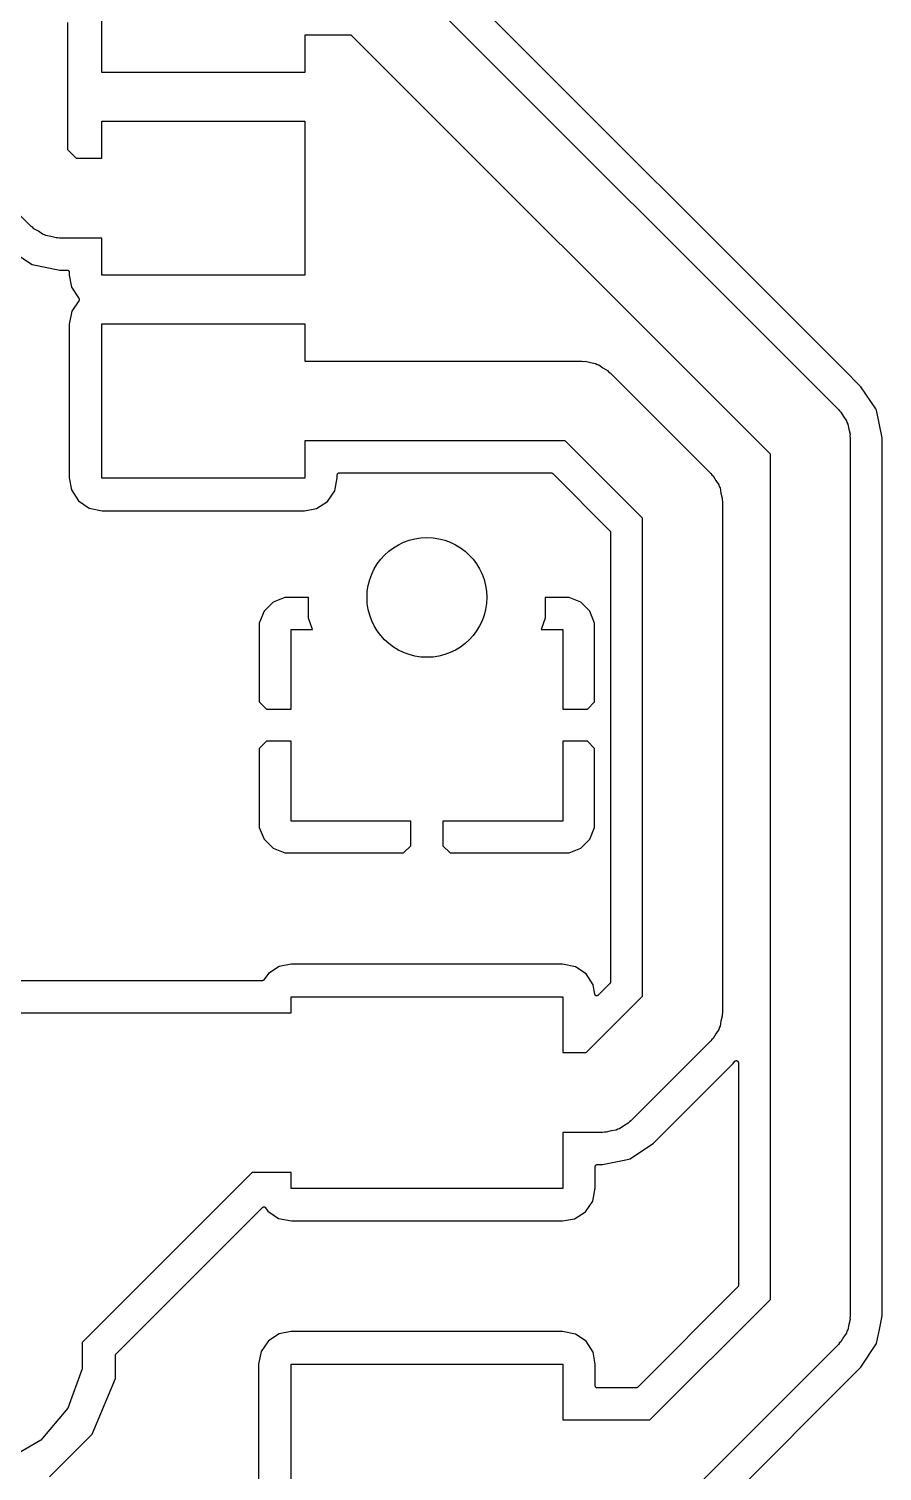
# Model space of a CAD drawing. Extents: x 0.3 to 75.7, y -92.7 to -2.
# Drawn here: x 60.11 to 65.45, y -77.67 to -68.64 of the extents above; entities that cross this region are included whole.
import ezdxf

# ---------------------------------------------------------------- set-up
doc = ezdxf.new("R2010")
doc.units = 0
doc.header["$MEASUREMENT"] = 0
doc.layers.add('BLACK', color=7, linetype='CONTINUOUS')

msp = doc.modelspace()

# ---------------------------------------------------------------- linework, layer by layer
at = {"layer": 'Black'}
for p, q in [((60.565, -68.9126), (60.565, -67.9474)), ((65.2096, -70.7732), (62.5491, -68.1127)), ((62.4068, -68.2532), (65.1768, -71.0232)), ((60.35, -68.6), (60.35, -69.3964)), ((62.1264, -68.68), (61.835, -68.68)), ((61.835, -68.68), (61.835, -68.9126)), ((64.75, -71.3036), (62.1264, -68.68)), ((61.835, -68.9126), (60.565, -68.9126)), ((60.565, -69.45), (60.565, -69.2174)), ((60.565, -69.2174), (61.835, -69.2174)), ((61.835, -69.2174), (61.835, -70.1826)), ((60.35, -69.3964), (60.4036, -69.45)), ((60.4036, -69.45), (60.565, -69.45)), ((60.1232, -69.8768), (59.9232, -69.6768)), ((60.1322, -69.8831), (60.1232, -69.8768)), ((60.1393, -69.8915), (60.1322, -69.8831)), ((60.1676, -69.9078), (60.1393, -69.8915)), ((60.1943, -69.9266), (60.1676, -69.9078)), ((60.205, -69.9294), (60.1943, -69.9266)), ((60.2145, -69.9349), (60.205, -69.9294)), ((60.2467, -69.9406), (60.2145, -69.9349)), ((60.2782, -69.949), (60.2467, -69.9406)), ((60.2892, -69.9481), (60.2782, -69.949)), ((60.3, -69.95), (60.2892, -69.9481)), ((60.565, -69.95), (60.3, -69.95)), ((60.565, -70.1826), (60.565, -69.95)), ((59.9809, -70.0173), (60.1279, -70.1155)), ((60.1279, -70.1155), (60.3013, -70.15)), ((60.3013, -70.15), (60.3478, -70.15)), ((60.3478, -70.15), (60.3489, -70.1502)), ((60.3489, -70.1502), (60.3501, -70.1502)), ((60.3501, -70.1502), (60.3512, -70.1506)), ((60.3512, -70.1506), (60.3523, -70.1508)), ((60.3523, -70.1508), (60.3533, -70.1514)), ((60.3533, -70.1514), (60.3543, -70.1517)), ((60.3543, -70.1517), (60.3552, -70.1525)), ((60.3552, -70.1525), (60.3562, -70.153)), ((60.3562, -70.153), (60.3569, -70.1539)), ((60.3569, -70.1539), (60.3578, -70.1546)), ((60.3578, -70.1546), (60.3584, -70.1556)), ((60.3584, -70.1556), (60.3591, -70.1565)), ((60.3591, -70.1565), (60.3595, -70.1576)), ((60.3595, -70.1576), (60.36, -70.1586)), ((60.36, -70.1586), (60.3602, -70.1597)), ((60.3602, -70.1597), (60.3606, -70.1607)), ((60.3606, -70.1607), (60.3606, -70.1619)), ((60.3606, -70.1619), (60.3608, -70.163)), ((60.3608, -70.163), (60.3608, -70.1814)), ((60.3608, -70.1814), (60.375, -70.2566)), ((60.375, -70.2566), (60.419, -70.3251)), ((61.835, -70.1826), (60.565, -70.1826)), ((60.4219, -70.3426), (60.3772, -70.4081)), ((60.419, -70.3251), (60.4193, -70.3253)), ((60.4193, -70.3253), (60.4202, -70.326)), ((60.4202, -70.326), (60.4209, -70.3269)), ((60.4209, -70.3269), (60.4217, -70.3277)), ((60.4217, -70.3277), (60.4222, -70.3287)), ((60.4223, -70.3416), (60.4219, -70.3426)), ((60.4222, -70.3287), (60.4229, -70.3296)), ((60.423, -70.3406), (60.4223, -70.3416)), ((60.4229, -70.3296), (60.4232, -70.3307)), ((60.4233, -70.3395), (60.423, -70.3406)), ((60.4232, -70.3307), (60.4237, -70.3318)), ((60.4237, -70.3385), (60.4233, -70.3395)), ((60.4237, -70.3318), (60.4238, -70.3329)), ((60.4238, -70.3374), (60.4237, -70.3385)), ((60.4238, -70.3329), (60.4241, -70.334)), ((60.4241, -70.3363), (60.4238, -70.3374)), ((60.4241, -70.334), (60.424, -70.3351)), ((60.424, -70.3351), (60.4241, -70.3363)), ((60.3772, -70.4081), (60.3608, -70.4887)), ((60.3608, -70.4887), (60.3608, -71.4514)), ((60.565, -71.4526), (60.565, -70.4874)), ((60.565, -70.4874), (61.835, -70.4874)), ((61.835, -70.4874), (61.835, -70.72)), ((61.835, -70.72), (63.57, -70.72)), ((63.57, -70.72), (63.5808, -70.7219)), ((63.5808, -70.7219), (63.5918, -70.721)), ((63.5918, -70.721), (63.6233, -70.7294)), ((63.6233, -70.7294), (63.6555, -70.7351)), ((63.6555, -70.7351), (63.665, -70.7406)), ((63.665, -70.7406), (63.6757, -70.7434)), ((63.6757, -70.7434), (63.7024, -70.7622)), ((63.7024, -70.7622), (63.7307, -70.7785)), ((63.7307, -70.7785), (63.7378, -70.7869)), ((63.7378, -70.7869), (63.7468, -70.7932)), ((63.7468, -70.7932), (64.3768, -71.4232)), ((65.3173, -70.8809), (65.2096, -70.7732)), ((65.2096, -70.7732), (65.2096, -70.7732)), ((65.4099, -71.0195), (65.3173, -70.8809)), ((65.1768, -71.0232), (65.1831, -71.0322)), ((65.1831, -71.0322), (65.1915, -71.0393)), ((65.1915, -71.0393), (65.2078, -71.0676)), ((65.2078, -71.0676), (65.2266, -71.0943)), ((65.4155, -71.0279), (65.4099, -71.0195)), ((65.4099, -71.0195), (65.4099, -71.0195)), ((65.45, -71.2013), (65.4155, -71.0279)), ((65.2266, -71.0943), (65.2294, -71.105)), ((65.2294, -71.105), (65.2349, -71.1145)), ((65.2349, -71.1145), (65.2406, -71.1467)), ((65.2406, -71.1467), (65.249, -71.1782)), ((63.4664, -71.22), (61.835, -71.22)), ((61.835, -71.22), (61.835, -71.4526)), ((63.95, -71.7036), (63.4664, -71.22)), ((65.249, -71.1782), (65.2481, -71.1892)), ((65.2481, -71.1892), (65.25, -71.2)), ((65.25, -71.2), (65.25, -75.2)), ((65.45, -71.236), (65.45, -71.2013)), ((65.45, -76.6987), (65.45, -71.236)), ((64.75, -75.2), (64.75, -71.3036)), ((62.0392, -71.433), (62.0394, -71.4319)), ((62.0394, -71.4307), (62.0398, -71.4297)), ((62.0394, -71.4319), (62.0394, -71.4307)), ((62.0398, -71.4297), (62.04, -71.4286)), ((62.04, -71.4286), (62.0405, -71.4276)), ((62.0405, -71.4276), (62.0409, -71.4265)), ((62.0409, -71.4265), (62.0416, -71.4256)), ((62.0416, -71.4256), (62.0422, -71.4246)), ((62.0422, -71.4246), (62.0431, -71.4239)), ((62.0431, -71.4239), (62.0438, -71.423)), ((62.0438, -71.423), (62.0448, -71.4225)), ((62.0448, -71.4225), (62.0457, -71.4217)), ((62.0457, -71.4217), (62.0467, -71.4214)), ((62.0467, -71.4214), (62.0477, -71.4208)), ((62.0477, -71.4208), (62.0488, -71.4206)), ((62.0488, -71.4206), (62.0499, -71.4202)), ((62.0499, -71.4202), (62.0511, -71.4202)), ((62.0511, -71.4202), (62.0522, -71.42)), ((62.0522, -71.42), (63.3782, -71.42)), ((63.3782, -71.42), (63.3788, -71.4201)), ((63.3788, -71.4201), (63.3794, -71.42)), ((63.3794, -71.42), (63.381, -71.4205)), ((63.381, -71.4205), (63.3827, -71.4208)), ((63.3827, -71.4208), (63.3832, -71.4211)), ((63.3832, -71.4211), (63.3837, -71.4212)), ((63.3837, -71.4212), (63.3851, -71.4222)), ((63.3851, -71.4222), (63.3866, -71.423)), ((63.3866, -71.423), (63.3869, -71.4235)), ((63.3869, -71.4235), (63.3874, -71.4238)), ((63.3874, -71.4238), (63.7462, -71.7826)), ((64.3768, -71.4232), (64.3831, -71.4322)), ((64.3831, -71.4322), (64.3915, -71.4393)), ((60.3608, -71.4514), (60.375, -71.5266)), ((61.835, -71.4526), (60.565, -71.4526)), ((62.0228, -71.5319), (62.0392, -71.4513)), ((62.0392, -71.4513), (62.0392, -71.433)), ((64.3915, -71.4393), (64.4078, -71.4676)), ((64.4078, -71.4676), (64.4266, -71.4943)), ((64.4266, -71.4943), (64.4294, -71.505)), ((64.4294, -71.505), (64.4349, -71.5145)), ((64.4349, -71.5145), (64.4406, -71.5467)), ((60.375, -71.5266), (60.4188, -71.5948)), ((60.4188, -71.5948), (60.4857, -71.6404)), ((61.909, -71.6426), (61.9772, -71.5988)), ((61.9772, -71.5988), (62.0228, -71.5319)), ((64.4406, -71.5467), (64.449, -71.5782)), ((64.449, -71.5782), (64.4481, -71.5892)), ((64.4481, -71.5892), (64.45, -71.6)), ((64.45, -71.6), (64.45, -74.8)), ((60.4857, -71.6404), (60.5663, -71.6568)), ((60.5663, -71.6568), (61.8338, -71.6568)), ((61.8338, -71.6568), (61.909, -71.6426)), ((63.7462, -71.7826), (63.7465, -71.7831)), ((63.7465, -71.7831), (63.747, -71.7834)), ((63.747, -71.7834), (63.7478, -71.7849)), ((63.7478, -71.7849), (63.7488, -71.7863)), ((63.7488, -71.7863), (63.7489, -71.7868)), ((63.7489, -71.7868), (63.7492, -71.7873)), ((63.7492, -71.7873), (63.7495, -71.789)), ((63.7495, -71.789), (63.7499, -71.7906)), ((63.7499, -71.7906), (63.7499, -71.7912)), ((63.7499, -71.7912), (63.75, -71.7918)), ((63.75, -71.7918), (63.75, -74.6082)), ((63.95, -74.6964), (63.95, -71.7036)), ((61.6367, -72.2304), (61.5804, -72.2867)), ((61.7102, -72.2), (61.6367, -72.2304)), ((61.8586, -72.2), (61.7102, -72.2)), ((61.8586, -72.3307), (61.8586, -72.2)), ((63.3414, -72.2), (63.3414, -72.3307)), ((63.4898, -72.2), (63.3414, -72.2)), ((63.5633, -72.2304), (63.4898, -72.2)), ((63.6196, -72.2867), (63.5633, -72.2304)), ((61.5804, -72.2867), (61.55, -72.3602)), ((61.8838, -72.4), (61.8586, -72.3307)), ((63.3414, -72.3307), (63.3162, -72.4)), ((63.65, -72.3602), (63.6196, -72.2867)), ((61.55, -72.3602), (61.55, -72.8544)), ((61.75, -72.9), (61.75, -72.4)), ((61.75, -72.4), (61.8838, -72.4)), ((63.3162, -72.4), (63.45, -72.4)), ((63.45, -72.4), (63.45, -72.9)), ((63.65, -72.8544), (63.65, -72.3602)), ((61.55, -72.8544), (61.5956, -72.9)), ((63.6044, -72.9), (63.65, -72.8544)), ((61.5956, -72.9), (61.75, -72.9)), ((63.45, -72.9), (63.6044, -72.9)), ((61.5956, -73.1), (61.55, -73.1456)), ((61.55, -73.1456), (61.55, -73.6398)), ((61.75, -73.1), (61.5956, -73.1)), ((61.75, -73.6), (61.75, -73.1)), ((63.45, -73.1), (63.45, -73.6)), ((63.6044, -73.1), (63.45, -73.1)), ((63.65, -73.1456), (63.6044, -73.1)), ((63.65, -73.6398), (63.65, -73.1456)), ((61.55, -73.6398), (61.5804, -73.7133)), ((62.5, -73.6), (61.75, -73.6)), ((62.5, -73.7544), (62.5, -73.6)), ((63.45, -73.6), (62.7, -73.6)), ((62.7, -73.6), (62.7, -73.7544)), ((63.6196, -73.7133), (63.65, -73.6398)), ((61.5804, -73.7133), (61.6367, -73.7696)), ((61.6367, -73.7696), (61.7102, -73.8)), ((62.4544, -73.8), (62.5, -73.7544)), ((62.7, -73.7544), (62.7456, -73.8)), ((63.4898, -73.8), (63.5633, -73.7696)), ((63.5633, -73.7696), (63.6196, -73.7133)), ((61.7102, -73.8), (62.4544, -73.8)), ((62.7456, -73.8), (63.4898, -73.8)), ((61.7512, -74.4958), (61.676, -74.51)), ((63.4487, -74.4958), (61.7512, -74.4958)), ((63.5293, -74.5122), (63.4487, -74.4958)), ((61.6078, -74.5538), (61.5801, -74.5943)), ((61.676, -74.51), (61.6078, -74.5538)), ((63.5962, -74.5578), (63.5293, -74.5122)), ((63.64, -74.626), (63.5962, -74.5578)), ((61.5694, -74.6), (57.3672, -74.6)), ((61.5712, -74.5997), (61.5694, -74.6)), ((61.5729, -74.5995), (61.5712, -74.5997)), ((61.5734, -74.5993), (61.5729, -74.5995)), ((61.5739, -74.5992), (61.5734, -74.5993)), ((61.5754, -74.5983), (61.5739, -74.5992)), ((61.577, -74.5976), (61.5754, -74.5983)), ((61.5773, -74.5972), (61.577, -74.5976)), ((61.5778, -74.597), (61.5773, -74.5972)), ((61.5789, -74.5956), (61.5778, -74.597)), ((61.5801, -74.5943), (61.5789, -74.5956)), ((63.6509, -74.6839), (63.64, -74.626)), ((63.7462, -74.6174), (63.6729, -74.6907)), ((63.7465, -74.6169), (63.7462, -74.6174)), ((63.747, -74.6166), (63.7465, -74.6169)), ((63.7478, -74.6151), (63.747, -74.6166)), ((63.7488, -74.6137), (63.7478, -74.6151)), ((63.7489, -74.6132), (63.7488, -74.6137)), ((63.7492, -74.6127), (63.7489, -74.6132)), ((63.7495, -74.611), (63.7492, -74.6127)), ((63.75, -74.6094), (63.7495, -74.611)), ((63.75, -74.6082), (63.7499, -74.6088)), ((63.7499, -74.6088), (63.75, -74.6094)), ((61.75, -74.8), (61.75, -74.7)), ((61.75, -74.7), (63.45, -74.7)), ((63.45, -74.7), (63.45, -75.05)), ((63.5964, -75.05), (63.95, -74.6964)), ((63.6511, -74.6844), (63.6509, -74.6839)), ((63.6511, -74.6849), (63.6511, -74.6844)), ((63.6519, -74.6865), (63.6511, -74.6849)), ((63.6525, -74.6882), (63.6519, -74.6865)), ((63.6528, -74.6885), (63.6525, -74.6882)), ((63.653, -74.689), (63.6528, -74.6885)), ((63.6543, -74.6902), (63.653, -74.689)), ((63.6555, -74.6916), (63.6543, -74.6902)), ((63.6559, -74.6918), (63.6555, -74.6916)), ((63.6562, -74.6922), (63.6559, -74.6918)), ((63.6578, -74.6929), (63.6562, -74.6922)), ((63.6594, -74.6938), (63.6578, -74.6929)), ((63.6599, -74.6939), (63.6594, -74.6938)), ((63.6603, -74.6941), (63.6599, -74.6939)), ((63.6621, -74.6942), (63.6603, -74.6941)), ((63.6638, -74.6945), (63.6621, -74.6942)), ((63.6643, -74.6944), (63.6638, -74.6945)), ((63.6648, -74.6945), (63.6643, -74.6944)), ((63.6665, -74.694), (63.6648, -74.6945)), ((63.6683, -74.6937), (63.6665, -74.694)), ((63.6687, -74.6934), (63.6683, -74.6937)), ((63.6692, -74.6933), (63.6687, -74.6934)), ((63.6706, -74.6923), (63.6692, -74.6933)), ((63.6722, -74.6914), (63.6706, -74.6923)), ((63.6725, -74.691), (63.6722, -74.6914)), ((63.6729, -74.6907), (63.6725, -74.691)), ((57.15, -74.8), (61.75, -74.8)), ((64.4406, -74.8533), (64.4349, -74.8855)), ((64.449, -74.8218), (64.4406, -74.8533)), ((64.45, -74.8), (64.4481, -74.8108)), ((64.4481, -74.8108), (64.449, -74.8218)), ((64.4078, -74.9324), (64.3915, -74.9607)), ((64.4266, -74.9057), (64.4078, -74.9324)), ((64.4294, -74.895), (64.4266, -74.9057)), ((64.4349, -74.8855), (64.4294, -74.895)), ((64.3768, -74.9768), (63.8768, -75.4768)), ((64.3831, -74.9678), (64.3768, -74.9768)), ((64.3915, -74.9607), (64.3831, -74.9678)), ((63.45, -75.05), (63.5964, -75.05)), ((64.0191, -75.6173), (64.5173, -75.1191)), ((64.5173, -75.1191), (64.5262, -75.1058)), ((64.5262, -75.1058), (64.5267, -75.1053)), ((64.5267, -75.1053), (64.527, -75.1047)), ((64.527, -75.1047), (64.5282, -75.1037)), ((64.5282, -75.1037), (64.5293, -75.1025)), ((64.5293, -75.1025), (64.53, -75.1022)), ((64.53, -75.1022), (64.5305, -75.1018)), ((64.5305, -75.1018), (64.532, -75.1012)), ((64.532, -75.1012), (64.5334, -75.1005)), ((64.5334, -75.1005), (64.5341, -75.1004)), ((64.5341, -75.1004), (64.5347, -75.1002)), ((64.5347, -75.1002), (64.5363, -75.1002)), ((64.5363, -75.1002), (64.5378, -75.1)), ((64.5378, -75.1), (64.5385, -75.1002)), ((64.5385, -75.1002), (64.5393, -75.1002)), ((64.5393, -75.1002), (64.5407, -75.1007)), ((64.5407, -75.1007), (64.5422, -75.1011)), ((64.5422, -75.1011), (64.5428, -75.1015)), ((64.5428, -75.1015), (64.5435, -75.1018)), ((64.5435, -75.1018), (64.5447, -75.1027)), ((64.5447, -75.1027), (64.546, -75.1036)), ((64.546, -75.1036), (64.5464, -75.1042)), ((64.5464, -75.1042), (64.547, -75.1047)), ((64.547, -75.1047), (64.5477, -75.106)), ((64.5477, -75.106), (64.5487, -75.1073)), ((64.5487, -75.1073), (64.5489, -75.1079)), ((64.5489, -75.1079), (64.5492, -75.1086)), ((64.5492, -75.1086), (64.5495, -75.1101)), ((64.5495, -75.1101), (64.5499, -75.1116)), ((64.5499, -75.1116), (64.5499, -75.1123)), ((64.5499, -75.1123), (64.55, -75.113)), ((64.55, -75.113), (64.55, -76.5082)), ((64.75, -76.5964), (64.75, -75.2)), ((65.25, -75.2), (65.25, -76.7)), ((63.8607, -75.4915), (63.8324, -75.5078)), ((63.8678, -75.4831), (63.8607, -75.4915)), ((63.8768, -75.4768), (63.8678, -75.4831)), ((63.7, -75.55), (63.45, -75.55)), ((63.45, -75.55), (63.45, -75.9)), ((63.7108, -75.5481), (63.7, -75.55)), ((63.7218, -75.549), (63.7108, -75.5481)), ((63.7533, -75.5406), (63.7218, -75.549)), ((63.7855, -75.5349), (63.7533, -75.5406)), ((63.795, -75.5294), (63.7855, -75.5349)), ((63.8057, -75.5266), (63.795, -75.5294)), ((63.8324, -75.5078), (63.8057, -75.5266)), ((63.8721, -75.7155), (64.0191, -75.6173)), ((63.6542, -75.763), (63.6544, -75.7619)), ((63.6542, -75.8987), (63.6542, -75.763)), ((63.6544, -75.7607), (63.6548, -75.7597)), ((63.6544, -75.7619), (63.6544, -75.7607)), ((63.6548, -75.7597), (63.655, -75.7586)), ((63.655, -75.7586), (63.6555, -75.7576)), ((63.6555, -75.7576), (63.6559, -75.7565)), ((63.6559, -75.7565), (63.6566, -75.7556)), ((63.6566, -75.7556), (63.6572, -75.7546)), ((63.6572, -75.7546), (63.6581, -75.7539)), ((63.6581, -75.7539), (63.6588, -75.753)), ((63.6588, -75.753), (63.6598, -75.7525)), ((63.6598, -75.7525), (63.6607, -75.7517)), ((63.6607, -75.7517), (63.6617, -75.7514)), ((63.6617, -75.7514), (63.6627, -75.7508)), ((63.6627, -75.7508), (63.6638, -75.7506)), ((63.6638, -75.7506), (63.6649, -75.7502)), ((63.6649, -75.7502), (63.6661, -75.7502)), ((63.6661, -75.7502), (63.6672, -75.75)), ((63.6672, -75.75), (63.6987, -75.75)), ((63.6987, -75.75), (63.8452, -75.7209)), ((63.8452, -75.7209), (63.8453, -75.7209)), ((63.8453, -75.7209), (63.8721, -75.7155)), ((61.5071, -75.8), (60.4414, -76.8657)), ((61.75, -75.8), (61.5071, -75.8)), ((61.75, -75.9), (61.75, -75.8)), ((63.45, -75.9), (61.75, -75.9)), ((63.6378, -75.9793), (63.6542, -75.8987)), ((60.6538, -76.9362), (61.5705, -76.0195)), ((61.5705, -76.0195), (61.5707, -76.0193)), ((61.5707, -76.0193), (61.5709, -76.0191)), ((61.5709, -76.0191), (61.5725, -76.018)), ((61.5725, -76.018), (61.5742, -76.0169)), ((61.5742, -76.0169), (61.5744, -76.0168)), ((61.5744, -76.0168), (61.5746, -76.0167)), ((61.5746, -76.0167), (61.5766, -76.0162)), ((61.5766, -76.0162), (61.5785, -76.0157)), ((61.5785, -76.0157), (61.5788, -76.0157)), ((61.5788, -76.0157), (61.5791, -76.0157)), ((61.5791, -76.0157), (61.581, -76.0159)), ((61.581, -76.0159), (61.583, -76.0161)), ((61.583, -76.0161), (61.5833, -76.0162)), ((61.5833, -76.0162), (61.5835, -76.0162)), ((61.5835, -76.0162), (61.5853, -76.0172)), ((61.5853, -76.0172), (61.5871, -76.018)), ((61.5871, -76.018), (61.5873, -76.0182)), ((61.5873, -76.0182), (61.5875, -76.0183)), ((61.5875, -76.0183), (61.5889, -76.0198)), ((61.5889, -76.0198), (61.5903, -76.0212)), ((61.5903, -76.0212), (61.5904, -76.0214)), ((61.5904, -76.0214), (61.5906, -76.0216)), ((61.5906, -76.0216), (61.6038, -76.0422)), ((63.5922, -76.0462), (63.6378, -75.9793)), ((61.6038, -76.0422), (61.6707, -76.0878)), ((61.6707, -76.0878), (61.7513, -76.1042)), ((61.7513, -76.1042), (63.4488, -76.1042)), ((63.4488, -76.1042), (63.524, -76.09)), ((63.524, -76.09), (63.5922, -76.0462)), ((64.5462, -76.5174), (63.9174, -77.1462)), ((64.5465, -76.5169), (64.5462, -76.5174)), ((64.547, -76.5166), (64.5465, -76.5169)), ((64.5478, -76.5151), (64.547, -76.5166)), ((64.5488, -76.5137), (64.5478, -76.5151)), ((64.5489, -76.5132), (64.5488, -76.5137)), ((64.5492, -76.5127), (64.5489, -76.5132)), ((64.5495, -76.511), (64.5492, -76.5127)), ((64.55, -76.5094), (64.5495, -76.511)), ((64.55, -76.5082), (64.5499, -76.5088)), ((64.5499, -76.5088), (64.55, -76.5094)), ((63.9964, -77.35), (64.75, -76.5964)), ((65.2406, -76.7533), (65.2349, -76.7855)), ((65.249, -76.7218), (65.2406, -76.7533)), ((65.25, -76.7), (65.2481, -76.7108)), ((65.2481, -76.7108), (65.249, -76.7218)), ((65.4329, -76.7846), (65.45, -76.6987)), ((61.676, -76.81), (61.6078, -76.8538)), ((61.7512, -76.7958), (61.676, -76.81)), ((63.4487, -76.7958), (61.7512, -76.7958)), ((63.5293, -76.8122), (63.4487, -76.7958)), ((63.5962, -76.8578), (63.5293, -76.8122)), ((65.2078, -76.8324), (65.1915, -76.8607)), ((65.2266, -76.8057), (65.2078, -76.8324)), ((65.2294, -76.795), (65.2266, -76.8057)), ((65.2349, -76.7855), (65.2294, -76.795)), ((65.4155, -76.8721), (65.4329, -76.7846)), ((60.4414, -76.8657), (60.4414, -77.0307)), ((60.6505, -76.9426), (60.6507, -76.9409)), ((60.6507, -76.9409), (60.651, -76.9404)), ((60.651, -76.9404), (60.6512, -76.9399)), ((60.6512, -76.9399), (60.6522, -76.9385)), ((60.6522, -76.9385), (60.653, -76.937)), ((60.653, -76.937), (60.6534, -76.9366)), ((60.6534, -76.9366), (60.6538, -76.9362)), ((61.5622, -76.9207), (61.5458, -77.0013)), ((61.6078, -76.8538), (61.5622, -76.9207)), ((63.64, -76.926), (63.5962, -76.8578)), ((63.6542, -77.0012), (63.64, -76.926)), ((65.1768, -76.8768), (64.2768, -77.7768)), ((65.1831, -76.8678), (65.1768, -76.8768)), ((65.1915, -76.8607), (65.1831, -76.8678)), ((65.3173, -77.0191), (65.4155, -76.8721)), ((60.4414, -77.0307), (60.352, -77.2764)), ((60.6498, -77.0898), (60.65, -76.9454)), ((60.65, -76.9442), (60.6505, -76.9426)), ((60.6501, -76.9448), (60.65, -76.9442)), ((60.65, -76.9454), (60.6501, -76.9448)), ((61.5458, -77.0013), (61.5458, -78.1988)), ((61.75, -78.2), (61.75, -77)), ((61.75, -77), (63.45, -77)), ((63.45, -77), (63.45, -77.35)), ((63.6542, -77.137), (63.6542, -77.0012)), ((64.4191, -77.9173), (65.3173, -77.0191)), ((60.5049, -77.4388), (60.6498, -77.0898)), ((63.6544, -77.1381), (63.6542, -77.137)), ((63.6544, -77.1393), (63.6544, -77.1381)), ((63.6548, -77.1403), (63.6544, -77.1393)), ((63.655, -77.1414), (63.6548, -77.1403)), ((63.6555, -77.1424), (63.655, -77.1414)), ((63.6559, -77.1435), (63.6555, -77.1424)), ((63.6566, -77.1444), (63.6559, -77.1435)), ((63.6572, -77.1454), (63.6566, -77.1444)), ((63.6581, -77.1461), (63.6572, -77.1454)), ((63.6588, -77.147), (63.6581, -77.1461)), ((63.6598, -77.1475), (63.6588, -77.147)), ((63.6607, -77.1483), (63.6598, -77.1475)), ((63.6617, -77.1486), (63.6607, -77.1483)), ((63.6627, -77.1492), (63.6617, -77.1486)), ((63.6638, -77.1494), (63.6627, -77.1492)), ((63.6649, -77.1498), (63.6638, -77.1494)), ((63.6661, -77.1498), (63.6649, -77.1498)), ((63.6672, -77.15), (63.6661, -77.1498)), ((63.9082, -77.15), (63.6672, -77.15)), ((63.9088, -77.1499), (63.9082, -77.15)), ((63.9094, -77.15), (63.9088, -77.1499)), ((63.911, -77.1495), (63.9094, -77.15)), ((63.9127, -77.1492), (63.911, -77.1495)), ((63.9132, -77.1489), (63.9127, -77.1492)), ((63.9137, -77.1488), (63.9132, -77.1489)), ((63.9151, -77.1478), (63.9137, -77.1488)), ((63.9166, -77.147), (63.9151, -77.1478)), ((63.9169, -77.1465), (63.9166, -77.147)), ((63.9174, -77.1462), (63.9169, -77.1465)), ((60.352, -77.2764), (60.1839, -77.4767)), ((63.45, -77.35), (63.9964, -77.35)), ((60.1839, -77.4767), (59.9575, -77.6075)), ((60.2374, -77.7058), (60.5049, -77.4388))]:
    msp.add_line(p, q, dxfattribs=at)
msp.add_circle((62.6, -72.2), 0.375, dxfattribs=at)

doc.saveas('drawing.dxf')
